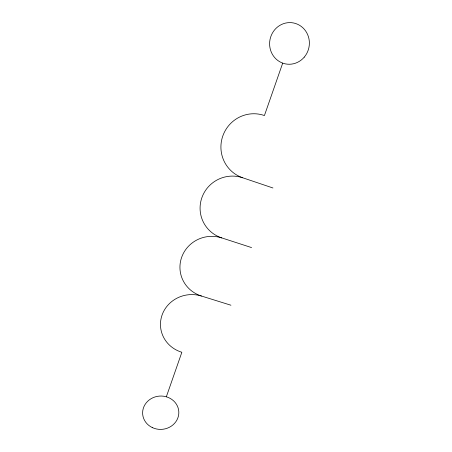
<?xml version="1.0" encoding="UTF-8"?>
<svg xmlns="http://www.w3.org/2000/svg" width="452" height="452" viewBox="0 0 452 452"><rect width="100%" height="100%" fill="white"/><g stroke="black" fill="none" stroke-linecap="round" stroke-linejoin="round"><path stroke-width="0.68" d="M166.336 396.799L181.704 352.724M282.698 63.127L264.42 115.548A32.962 32.363 -64.9 0 0 222.779 136.052A32.962 32.363 -64.9 0 0 242.718 177.777L272.94 187.981M181.868 352.266A31.058 29.504 -6.4 0 1 162.053 315.089A31.058 29.504 -6.4 0 1 201.473 296.037L230.938 305.224M201.473 296.037A31.538 30.538 -11 0 1 181.614 257.425A31.538 30.538 -11 0 1 221.746 237.905L251.589 247.589M221.746 237.905A32.081 31.578 -27.2 0 1 201.841 197.778A32.081 31.578 -27.2 0 1 242.718 177.777M152.29 427.569A18.114 16.679 -3.8 0 0 178.817 411.879A18.114 16.679 -3.8 0 0 151.053 398.709A18.114 16.679 -3.8 0 0 152.29 427.569M304.241 57.155A20.865 19.865 -80.2 0 0 293.681 22.995A20.865 19.865 -80.2 0 0 270.556 50.138A20.865 19.865 -80.2 0 0 304.241 57.155"/></g></svg>
